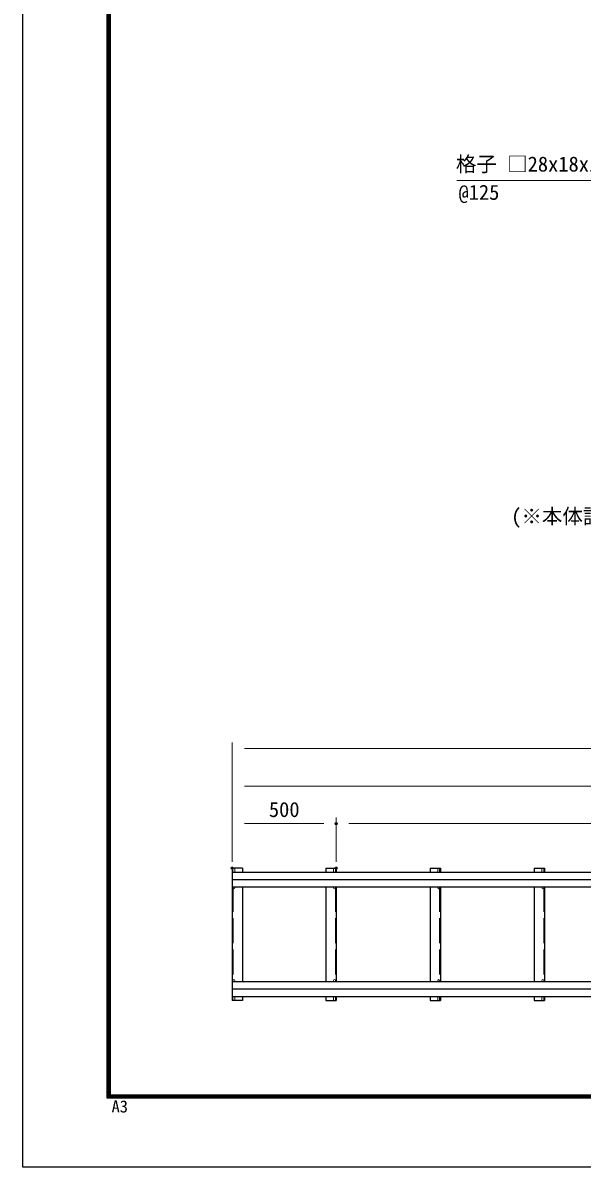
# Model space of a CAD drawing. Units: millimetres, scale not verified. Extents: x -6300 to 6300, y -4455 to 4455.
# Drawn here: x -6300 to -3616, y -4455 to 1034 of the extents above; entities that cross this region are included whole.
import ezdxf
from ezdxf.enums import TextEntityAlignment as Align

# ---------------------------------------------------------------- set-up
doc = ezdxf.new("R2010")
doc.units = ezdxf.units.MM
doc.header["$LTSCALE"] = 20
doc.header["$PDMODE"] = 32
doc.header["$PDSIZE"] = 10
doc.linetypes.add('DASHED', pattern=[7.5, 6, -1.5])
for name, color, linetype, lineweight in [('0-1_D-STR1', 1, 'Continuous', 25), ('0-4_D-STR3', 3, 'Continuous', 13), ('0-6_D-STR-DIM', 7, 'Continuous', 13), ('0-9_D-STR-TXT', 7, 'Continuous', 13), ('0-C_D-TTL', 7, 'Continuous', 25)]:
    doc.layers.add(name, color=color, linetype=linetype, lineweight=lineweight)
doc.layers.add('0-8_Defpoints', color=8, linetype='Continuous')
doc.styles.add('ＭＳ ゴシック', font='')
doc.styles.get('ＭＳ ゴシック').set_extended_font_data('MS Gothic')

msp = doc.modelspace()

# ---------------------------------------------------------------- linework, layer by layer
at = {"layer": '0-1_D-STR1'}
for p, q in [((-5295.79, -3040.11), (-1295.79, -3040.11)), ((-5245.79, -3020.46), (-5245.79, -3040.11)), ((-4845.79, -3020.46), (-4845.79, -3040.11)), ((-4345.79, -3020.46), (-4345.79, -3040.11)), ((-3845.79, -3020.46), (-3845.79, -3040.11)), ((-5295.79, -3075.46), (-1295.79, -3075.46)), ((-5295.79, -3110.82), (-1295.79, -3110.82)), ((-5245.79, -3110.82), (-5245.79, -3565.11)), ((-4845.79, -3110.82), (-4845.79, -3565.11)), ((-4795.79, -3110.82), (-4795.79, -3565.11)), ((-4345.79, -3110.82), (-4345.79, -3565.11)), ((-4295.79, -3110.82), (-4295.79, -3565.11)), ((-3845.79, -3110.82), (-3845.79, -3565.11)), ((-3795.79, -3110.82), (-3795.79, -3565.11)), ((-5295.79, -3565.11), (-1295.79, -3565.11)), ((-5295.79, -3600.46), (-1295.79, -3600.46)), ((-5295.79, -3635.82), (-1295.79, -3635.82)), ((-5245.79, -3655.46), (-5295.79, -3655.46)), ((-5245.79, -3655.46), (-5295.79, -3655.46)), ((-5245.79, -3635.82), (-5245.79, -3655.46)), ((-4845.79, -3635.82), (-4845.79, -3655.46)), ((-4845.79, -3655.46), (-4795.79, -3655.46)), ((-4845.79, -3655.46), (-4795.79, -3655.46)), ((-4795.79, -3635.82), (-4795.79, -3655.46)), ((-4345.79, -3635.82), (-4345.79, -3655.46)), ((-4345.79, -3655.46), (-4295.79, -3655.46)), ((-4345.79, -3655.46), (-4295.79, -3655.46)), ((-4295.79, -3635.82), (-4295.79, -3655.46)), ((-3845.79, -3635.82), (-3845.79, -3655.46)), ((-3845.79, -3655.46), (-3795.79, -3655.46)), ((-3845.79, -3655.46), (-3795.79, -3655.46)), ((-3795.79, -3635.82), (-3795.79, -3655.46))]:
    msp.add_line(p, q, dxfattribs=at)
at = {"layer": '0-1_D-STR1', "linetype": 'DASHED'}
for p, q in [((-5291.79, -3110.82), (-5291.79, -3565.11)), ((-4799.79, -3110.82), (-4799.79, -3565.11)), ((-4299.79, -3110.82), (-4299.79, -3565.11)), ((-3799.79, -3110.82), (-3799.79, -3565.11))]:
    msp.add_line(p, q, dxfattribs=at)
at = {"layer": '0-1_D-STR1'}
for points in [[(-5245.79, -3020.46), (-5295.79, -3020.46), (-5295.79, -3655.46)], [(-4845.79, -3020.46), (-4795.79, -3020.46), (-4795.79, -3040.11)], [(-4345.79, -3020.46), (-4295.79, -3020.46), (-4295.79, -3040.11)], [(-3845.79, -3020.46), (-3795.79, -3020.46), (-3795.79, -3040.11)]]:
    msp.add_lwpolyline(points, dxfattribs=at)
at = {"layer": '0-4_D-STR3'}
for p, q in [((-5291.79, -3020.46), (-5291.79, -3040.11)), ((-5291.79, -3040.11), (-5291.79, -3020.46)), ((-4799.79, -3020.46), (-4799.79, -3040.11)), ((-4799.79, -3040.11), (-4799.79, -3020.46)), ((-4299.79, -3020.46), (-4299.79, -3040.11)), ((-4299.79, -3040.11), (-4299.79, -3020.46)), ((-3799.79, -3020.46), (-3799.79, -3040.11)), ((-3799.79, -3040.11), (-3799.79, -3020.46)), ((-5291.79, -3115.96), (-5291.79, -3110.82)), ((-5282.79, -3115.96), (-5282.79, -3110.82)), ((-4808.79, -3115.96), (-4808.79, -3110.82)), ((-4799.79, -3115.96), (-4799.79, -3110.82)), ((-4308.79, -3115.96), (-4308.79, -3110.82)), ((-4299.79, -3115.96), (-4299.79, -3110.82)), ((-3808.79, -3115.96), (-3808.79, -3110.82)), ((-3799.79, -3115.96), (-3799.79, -3110.82)), ((-5291.79, -3559.96), (-5291.79, -3565.11)), ((-5282.79, -3559.96), (-5282.79, -3565.11)), ((-4808.79, -3559.96), (-4808.79, -3565.11)), ((-4799.79, -3559.96), (-4799.79, -3565.11)), ((-4308.79, -3559.96), (-4308.79, -3565.11)), ((-4299.79, -3559.96), (-4299.79, -3565.11)), ((-3808.79, -3559.96), (-3808.79, -3565.11)), ((-3799.79, -3559.96), (-3799.79, -3565.11)), ((-5291.79, -3635.82), (-5291.79, -3655.46)), ((-5291.79, -3635.82), (-5291.79, -3655.46)), ((-4799.79, -3635.82), (-4799.79, -3655.46)), ((-4799.79, -3635.82), (-4799.79, -3655.46)), ((-4299.79, -3635.82), (-4299.79, -3655.46)), ((-4299.79, -3635.82), (-4299.79, -3655.46)), ((-3799.79, -3635.82), (-3799.79, -3655.46)), ((-3799.79, -3635.82), (-3799.79, -3655.46))]:
    msp.add_line(p, q, dxfattribs=at)
for points in [[(-5282.79, -3040.11), (-5282.79, -3020.46), (-5291.79, -3020.46)], [(-4808.79, -3040.11), (-4808.79, -3020.46), (-4799.79, -3020.46)], [(-4308.79, -3040.11), (-4308.79, -3020.46), (-4299.79, -3020.46)], [(-3808.79, -3040.11), (-3808.79, -3020.46), (-3799.79, -3020.46)], [(-5282.79, -3635.82), (-5282.79, -3655.46), (-5291.79, -3655.46)], [(-4808.79, -3635.82), (-4808.79, -3655.46), (-4799.79, -3655.46)], [(-4308.79, -3635.82), (-4308.79, -3655.46), (-4299.79, -3655.46)], [(-3808.79, -3635.82), (-3808.79, -3655.46), (-3799.79, -3655.46)]]:
    msp.add_lwpolyline(points, dxfattribs=at)
for centre in [(-5287.29, -3115.96), (-4804.29, -3115.96), (-4304.29, -3115.96), (-3804.29, -3115.96), (-5287.29, -3559.96), (-4804.29, -3559.96), (-4304.29, -3559.96), (-3804.29, -3559.96)]:
    msp.add_circle(centre, 4.5, dxfattribs=at)
at = {"layer": '0-6_D-STR-DIM'}
for p, q in [((-5295.79, -2990.46), (-5295.79, -2417.48)), ((-5235.79, -2447.48), (2044.21, -2447.48)), ((-5295.79, -2990.46), (-5295.79, -2597.48)), ((-5235.79, -2627.48), (-1355.79, -2627.48)), ((-5295.79, -2990.46), (-5295.79, -2777.48)), ((-4795.79, -2990.46), (-4795.79, -2777.48)), ((-4795.79, -2990.46), (-4795.79, -2777.48)), ((-5235.79, -2807.48), (-4855.79, -2807.48)), ((-4735.79, -2807.48), (-1355.79, -2807.48))]:
    msp.add_line(p, q, dxfattribs=at)
at = {"layer": '0-8_Defpoints'}
for p in [(-4795.79, -2807.48), (-5295.79, -3020.46), (-4795.79, -3020.46)]:
    msp.add_point(p, dxfattribs=at)
at = {"layer": '0-9_D-STR-TXT'}
msp.add_lwpolyline([(-4217.76, 278.29), (-3363.2, 278.29), (-3110.78, -219.34)], dxfattribs=at)
at = {"layer": '0-C_D-TTL', "color": 2}
msp.add_lwpolyline([(-6300, 4455), (6300, 4455), (6300, -4455), (-6300, -4455)], close=True, dxfattribs=at)
at = {"layer": '0-C_D-TTL'}
for points in [[(-5895, 4125), (5895, 4125), (5895, -4125), (-5895, -4125)], [(-5891.25, 4121.25), (5891.25, 4121.25), (5891.25, -4121.25), (-5891.25, -4121.25)], [(-5887.5, 4117.5), (5887.5, 4117.5), (5887.5, -4117.5), (-5887.5, -4117.5)], [(-5883.75, 4113.75), (5883.75, 4113.75), (5883.75, -4113.75), (-5883.75, -4113.75)], [(-5880, 4110), (5880, 4110), (5880, -4110), (-5880, -4110)]]:
    msp.add_lwpolyline(points, close=True, dxfattribs=at)

# ---------------------------------------------------------------- texts
at = {"layer": '0-6_D-STR-DIM', "style": 'ＭＳ ゴシック'}
msp.add_text('500', height=72.14, dxfattribs=at).set_placement((-5119.1, -2797.35), align=Align.BOTTOM_LEFT)
at = {"layer": '0-9_D-STR-TXT', "style": 'ＭＳ ゴシック'}
for s, p in [('格子 □28x18x1.2', (-4221.57, 298.88)), ('@125', (-4209.15, 163.31)), ('(※本体設置後に位置決め)', (-3956.22, -1390.78))]:
    msp.add_text(s, height=72.14, dxfattribs=at).set_placement(p, align=Align.BOTTOM_LEFT)
at = {"layer": '0-C_D-TTL', "style": 'ＭＳ ゴシック'}
msp.add_text('A3', height=57.77, dxfattribs=at).set_placement((-5874.13, -4210.22), align=Align.BOTTOM_LEFT)

doc.saveas('drawing.dxf')
